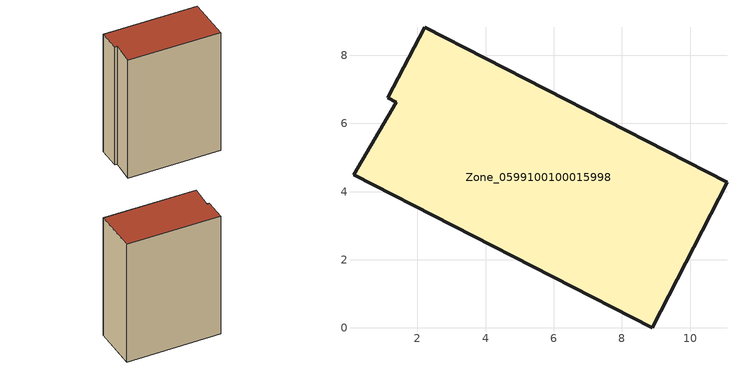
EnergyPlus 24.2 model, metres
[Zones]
Zone_0599100100015998
 floor ground (C_G): 1.37,6.62 1.13,6.75 2.21,8.83 11.08,4.28 8.89,0 0.13,4.49 z0
 wall outside (C_F): 8.89,0 11.08,4.28 2.21,8.83 1.13,6.75 1.37,6.62 0.13,4.49 8.89,0 z0:13.66
 roof outside (C_R): 1.37,6.62 0.13,4.49 8.89,0 11.08,4.28 2.21,8.83 1.13,6.75 z13.66
[BUILDING]
Pand.0599100100015998: North Axis=0; Terrain=City; Loads Convergence Tolerance Value=0.04; Temperature Convergence Tolerance Value=0.4; Solar Distribution=FullExterior; Maximum Number of Warmup Days=25; Minimum Number of Warmup Days=1
[Site:Location]
Rotterdam.The.Hague.AP_ZH_NLD Design_Conditions: Latitude=51.96; Longitude=4.45; Time Zone=1; Elevation=-4.5
[SITE:GROUNDTEMPERATURE:BUILDINGSURFACE]
18, 18, 18, 18, 18, 18, 18, 18, 18, 18, 18, 18
[MATERIAL] Thermal Absorptance=0.9; Solar Absorptance=0.7; Visible Absorptance=0.7
Name | Roughness | Thickness | Conductivity | Density | Specific Heat
G.TI.2015-2018 | MediumSmooth | 0.15 | 0.0428571 | 540 | 1210
F.TI.2015-2018 | Rough | 0.3 | 0.0666667 | 1920 | 840
R.TI.2015-2018 | MediumRough | 0.2 | 0.0333333 | 1500 | 1000
[CONSTRUCTION]
C_G: G.TI.2015-2018
C_F: F.TI.2015-2018
C_R: R.TI.2015-2018
[ZONE]
Zone_0599100100015998: Type=1; Multiplier=1; Ceiling Height=Autocalculate; Volume=Autocalculate; Floor Area=autocalculate; Part of Total Floor Area=Yes
[ZONEINFILTRATION:DESIGNFLOWRATE]
Infil_Zone_0599100100015998: Zone or ZoneList or Space or SpaceList=Zone_0599100100015998; Schedule=AlwaysOn; Design Flow Rate Calculation Method=Flow/Area; Flow Rate per Floor Area=0.0015; Constant Term Coefficient=1; Temperature Term Coefficient=0; Velocity Term Coefficient=0; Velocity Squared Term Coefficient=0
[HVACTEMPLATE:ZONE:IDEALLOADSAIRSYSTEM]
Zone_0599100100015998: Maximum Heating Supply Air Temperature=50; Minimum Cooling Supply Air Temperature=13; Maximum Heating Supply Air Humidity Ratio=0.0156; Minimum Cooling Supply Air Humidity Ratio=0.0077; Heating Limit=NoLimit; Cooling Limit=NoLimit; Dehumidification Control Type=ConstantSensibleHeatRatio; Cooling Sensible Heat Ratio=0.7; Dehumidification Setpoint=60; Humidification Control Type=None; Humidification Setpoint=30; Outdoor Air Method=None; Outdoor Air Flow Rate per Person=0.00944; Outdoor Air Flow Rate per Zone Floor Area=0; Outdoor Air Flow Rate per Zone=0; Demand Controlled Ventilation Type=None; Outdoor Air Economizer Type=NoEconomizer; Heat Recovery Type=None; Sensible Heat Recovery Effectiveness=0.7; Latent Heat Recovery Effectiveness=0.65
[ZONECONTROL:THERMOSTAT]
ThermostatControl_Zone_0599100100015998: Zone or ZoneList=Zone_0599100100015998; Control Type Schedule=DualSetpointControlType; Control 1=Thermostat_Zone_0599100100015998; Temperature Difference Between Cutout And Setpoint=0
[THERMOSTATSETPOINT:DUALSETPOINT]
Thermostat_Zone_0599100100015998: Heating Setpoint Temperature Schedule=HeatingSetpoint_Zone_0599100100015998; Cooling Setpoint Temperature Schedule=CoolingSetpoint_Zone_0599100100015998
[SCHEDULE:COMPACT]
HeatingSetpoint_Zone_0599100100015998: Through: 12/31, For: AllDays, Until: 24:00, 21
CoolingSetpoint_Zone_0599100100015998: Through: 12/31, For: AllDays, Until: 24:00, 24
DualSetpointControlType: Through: 12/31, For: AllDays, Until: 24:00, 4
AlwaysOn: Through: 12/31, For: AllDays, Until: 24:00, 1
